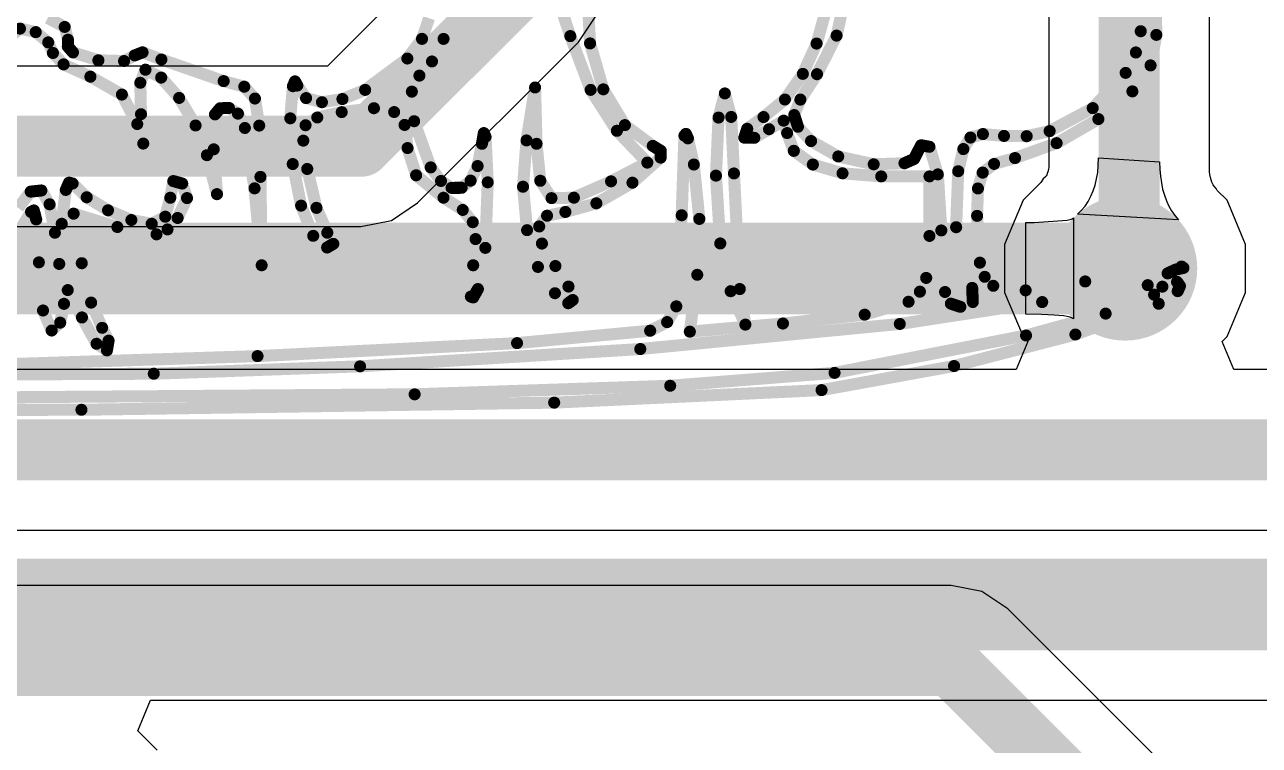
# Model space of a CAD drawing. Header units: inches. Extents: x 1.37 to 4.6, y 1.74 to 5.29.
# Drawn here: x 3.5377 to 3.7397, y 2.6522 to 2.7701 of the extents above; entities that cross this region are included whole.
import ezdxf

# ---------------------------------------------------------------- set-up
doc = ezdxf.new("R2010")
doc.units = ezdxf.units.IN
doc.header["$MEASUREMENT"] = 0
for name, color, linetype in [('BottomLayer', 5, 'Continuous'), ('BottomOverlay', 54, 'Continuous'), ('TopLayer', 1, 'Continuous'), ('ViaHoleLayer', 16, 'Continuous')]:
    doc.layers.add(name, color=color, linetype=linetype)

msp = doc.modelspace()

# ---------------------------------------------------------------- hatches: boundary and pattern name
at = {"layer": 'BottomLayer'}
h = msp.add_hatch(color=5, dxfattribs=at)
edge = h.paths.add_edge_path()
edge.add_arc((3.71772, 2.73023), 0.01181, 0, 360)
at = {"layer": 'TopLayer'}
h = msp.add_hatch(color=1, dxfattribs=at)
edge = h.paths.add_edge_path()
edge.add_arc((3.71772, 2.73023), 0.01181, 0, 360)
at = {"layer": 'ViaHoleLayer'}
h = msp.add_hatch(color=16, dxfattribs=at)
edge = h.paths.add_edge_path()
edge.add_arc((3.71772, 2.73023), 0.00591, 0, 360)

# ---------------------------------------------------------------- linework, layer by layer
at = {"layer": 'BottomLayer'}
for p, q in [((3.70907, 2.73835), (3.70928, 2.7385)), ((3.70928, 2.7385), (3.70928, 2.72196)), ((3.7015, 2.73773), (3.70285, 2.73774)), ((3.7015, 2.72273), (3.7015, 2.73773)), ((3.70285, 2.73774), (3.70826, 2.73811)), ((3.70826, 2.73811), (3.70873, 2.73822)), ((3.70873, 2.73822), (3.70907, 2.73835)), ((3.70406, 2.7227), (3.7015, 2.72273)), ((3.70612, 2.72261), (3.70406, 2.7227)), ((3.70768, 2.72246), (3.70612, 2.72261)), ((3.70826, 2.72236), (3.70768, 2.72246)), ((3.70873, 2.72224), (3.70826, 2.72236)), ((3.70907, 2.72211), (3.70873, 2.72224)), ((3.70928, 2.72196), (3.70907, 2.72211)), ((3.55623, 2.65456), (3.5583, 2.65956)), ((3.5583, 2.65956), (3.85055, 2.65956)), ((3.5594, 2.65138), (3.55623, 2.65456))]:
    msp.add_line(p, q, dxfattribs=at)
at = {"layer": 'BottomLayer', "const_width": 0.015}
for points in [[(3.14772, 2.73023), (3.71772, 2.73023)], [(3.29772, 2.67523), (3.86272, 2.67523)]]:
    msp.add_lwpolyline(points, dxfattribs=at)
at = {"layer": 'BottomLayer', "const_width": 0.0075}
msp.add_lwpolyline([(3.71397, 2.73023, 1), (3.72147, 2.73023, 1)], format="xyb", close=True, dxfattribs=at)
at = {"layer": 'BottomOverlay', "const_width": 0.00197}
for points in [[(3.62437, 2.7762), (3.62698, 2.76826)], [(3.62977, 2.77541), (3.63022, 2.76706)], [(3.67054, 2.76834), (3.67197, 2.77477)], [(3.72015, 2.77484), (3.72028, 2.76906)], [(3.72273, 2.7739), (3.72284, 2.76846)], [(3.66727, 2.76704), (3.66871, 2.77218)], [(3.54151, 2.77123), (3.54428, 2.76976)], [(3.54428, 2.76976), (3.54481, 2.76767)], [(3.60273, 2.76781), (3.60388, 2.7712)], [(3.60625, 2.7678), (3.60888, 2.77142)], [(3.53515, 2.76805), (3.53697, 2.76949)], [(3.53697, 2.76949), (3.53954, 2.76891)], [(3.53954, 2.76891), (3.54159, 2.76723)], [(3.60033, 2.76459), (3.60273, 2.76781)], [(3.60436, 2.76411), (3.60625, 2.7678)], [(3.62698, 2.76826), (3.63031, 2.75946)], [(3.66733, 2.76203), (3.67054, 2.76834)], [(3.71949, 2.76558), (3.72028, 2.76906)], [(3.7219, 2.76346), (3.72284, 2.76846)], [(3.54159, 2.76723), (3.54235, 2.7655)], [(3.5448, 2.76655), (3.54481, 2.76767)], [(3.5448, 2.76655), (3.54564, 2.76559)], [(3.63022, 2.76706), (3.63238, 2.75955)], [(3.66502, 2.76208), (3.66727, 2.76704)], [(3.54235, 2.7655), (3.5441, 2.76363)], [(3.54564, 2.76559), (3.5498, 2.7643)], [(3.5498, 2.7643), (3.55399, 2.76418)], [(3.55399, 2.76418), (3.55573, 2.7651)], [(3.55573, 2.7651), (3.55702, 2.7656)], [(3.55702, 2.7656), (3.5601, 2.76443)], [(3.5601, 2.76443), (3.57028, 2.76089)], [(3.59343, 2.75946), (3.60033, 2.76459)], [(3.60231, 2.76179), (3.60436, 2.76411)], [(3.71782, 2.76224), (3.71949, 2.76558)], [(3.5441, 2.76363), (3.54849, 2.76162)], [(3.54849, 2.76162), (3.55364, 2.75869)], [(3.55665, 2.76062), (3.55749, 2.76276)], [(3.55749, 2.76276), (3.56006, 2.76147)], [(3.60107, 2.75917), (3.60231, 2.76179)], [(3.66209, 2.75788), (3.66502, 2.76208)], [(3.66462, 2.75787), (3.66733, 2.76203)], [(3.71243, 2.75647), (3.71782, 2.76224)], [(3.71892, 2.75921), (3.7219, 2.76346)], [(3.55665, 2.76062), (3.55676, 2.75548)], [(3.56006, 2.76147), (3.563, 2.75814)], [(3.57028, 2.76089), (3.57365, 2.75998)], [(3.57365, 2.75998), (3.5754, 2.75804)], [(3.58118, 2.7548), (3.58161, 2.76006)], [(3.58161, 2.76006), (3.58195, 2.76085)], [(3.58195, 2.76085), (3.58233, 2.76017)], [(3.58233, 2.76017), (3.58377, 2.75811)], [(3.61982, 2.75118), (3.62122, 2.75985)], [(3.62122, 2.75985), (3.62146, 2.75063)], [(3.55364, 2.75869), (3.55615, 2.75386)], [(3.563, 2.75814), (3.56569, 2.75363)], [(3.5754, 2.75804), (3.5761, 2.75361)], [(3.58377, 2.75811), (3.58636, 2.75744)], [(3.58636, 2.75744), (3.58971, 2.75796)], [(3.58971, 2.75796), (3.59343, 2.75946)], [(3.60107, 2.75917), (3.60144, 2.75433)], [(3.63031, 2.75946), (3.6346, 2.75276)], [(3.63238, 2.75955), (3.63591, 2.75369)], [(3.65123, 2.75493), (3.65226, 2.75888)], [(3.65226, 2.75888), (3.6533, 2.75503)], [(3.65858, 2.75501), (3.66209, 2.75788)], [(3.66361, 2.75534), (3.66462, 2.75787)], [(3.71336, 2.75468), (3.71892, 2.75921)], [(3.56887, 2.75545), (3.56971, 2.75645)], [(3.56971, 2.75645), (3.57115, 2.7565)], [(3.57115, 2.7565), (3.57262, 2.75557)], [(3.57262, 2.75557), (3.57375, 2.75322)], [(3.5856, 2.75494), (3.58959, 2.75582)], [(3.58959, 2.75582), (3.59487, 2.75646)], [(3.59487, 2.75646), (3.59817, 2.75583)], [(3.59817, 2.75583), (3.59987, 2.75372)], [(3.70538, 2.75271), (3.71243, 2.75647)], [(3.55615, 2.75386), (3.55713, 2.75067)], [(3.55676, 2.75548), (3.55713, 2.75067)], [(3.56569, 2.75363), (3.56754, 2.74877)], [(3.56866, 2.74973), (3.56887, 2.75545)], [(3.5761, 2.75361), (3.5763, 2.74522)], [(3.58118, 2.7548), (3.58159, 2.74732)], [(3.58331, 2.75115), (3.58368, 2.75367)], [(3.58368, 2.75367), (3.5856, 2.75494)], [(3.59987, 2.75372), (3.60036, 2.74994)], [(3.60144, 2.75433), (3.60415, 2.74677)], [(3.63591, 2.75369), (3.64048, 2.75029)], [(3.65081, 2.74542), (3.65123, 2.75493)], [(3.6533, 2.75503), (3.65375, 2.74578)], [(3.65592, 2.75309), (3.65858, 2.75501)], [(3.65949, 2.75302), (3.66188, 2.75442)], [(3.66188, 2.75442), (3.66245, 2.75239)], [(3.66361, 2.75534), (3.66422, 2.75342)], [(3.70653, 2.75074), (3.71336, 2.75468)], [(3.57375, 2.75322), (3.57533, 2.74334)], [(3.61253, 2.75063), (3.61284, 2.75239)], [(3.61284, 2.75239), (3.61312, 2.75178)], [(3.61312, 2.75178), (3.61348, 2.74433)], [(3.6346, 2.75276), (3.63959, 2.74756)], [(3.6452, 2.73894), (3.64565, 2.75197)], [(3.64565, 2.75197), (3.64589, 2.75226)], [(3.64589, 2.75226), (3.64622, 2.75153)], [(3.64622, 2.75153), (3.64719, 2.74724)], [(3.65544, 2.75165), (3.65592, 2.75309)], [(3.65544, 2.75165), (3.65708, 2.75161)], [(3.65708, 2.75161), (3.65949, 2.75302)], [(3.66245, 2.75239), (3.66354, 2.74948)], [(3.66422, 2.75342), (3.66636, 2.75108)], [(3.69127, 2.74977), (3.69243, 2.75166)], [(3.69243, 2.75166), (3.69446, 2.75223)], [(3.69446, 2.75223), (3.69792, 2.75192)], [(3.69792, 2.75192), (3.70163, 2.75188)], [(3.70163, 2.75188), (3.70538, 2.75271)], [(3.56866, 2.74973), (3.56919, 2.74239)], [(3.58331, 2.75115), (3.58396, 2.74651)], [(3.60036, 2.74994), (3.60177, 2.74548)], [(3.61182, 2.74699), (3.61253, 2.75063)], [(3.61925, 2.74361), (3.61982, 2.75118)], [(3.62146, 2.75063), (3.62207, 2.74458)], [(3.64048, 2.75029), (3.64178, 2.74948)], [(3.66636, 2.75108), (3.67081, 2.74856)], [(3.68379, 2.74929), (3.68436, 2.75039)], [(3.68436, 2.75039), (3.68573, 2.75015)], [(3.68573, 2.75015), (3.6871, 2.74563)], [(3.69043, 2.74615), (3.69127, 2.74977)], [(3.69972, 2.7483), (3.70653, 2.75074)], [(3.56754, 2.74877), (3.56919, 2.74239)], [(3.63365, 2.74449), (3.63959, 2.74756)], [(3.63715, 2.74427), (3.64176, 2.74837)], [(3.64176, 2.74837), (3.64178, 2.74948)], [(3.66354, 2.74948), (3.66665, 2.74724)], [(3.67081, 2.74856), (3.67661, 2.74728)], [(3.68164, 2.74745), (3.68321, 2.74815)], [(3.68321, 2.74815), (3.68379, 2.74929)], [(3.6963, 2.74734), (3.69972, 2.7483)], [(3.58159, 2.74732), (3.58295, 2.74051)], [(3.58396, 2.74651), (3.58546, 2.74015)], [(3.60177, 2.74548), (3.60624, 2.74181)], [(3.60415, 2.74677), (3.60583, 2.74455)], [(3.61067, 2.7446), (3.61182, 2.74699)], [(3.64719, 2.74724), (3.64809, 2.73834)], [(3.65375, 2.74578), (3.6547, 2.72686)], [(3.66665, 2.74724), (3.67151, 2.7458)], [(3.67151, 2.7458), (3.67784, 2.7453)], [(3.67661, 2.74728), (3.68164, 2.74745)], [(3.6871, 2.74563), (3.68767, 2.73645)], [(3.69009, 2.73698), (3.69043, 2.74615)], [(3.69366, 2.74332), (3.69444, 2.74592)], [(3.69444, 2.74592), (3.6963, 2.74734)], [(3.54446, 2.74308), (3.54499, 2.74427)], [(3.54499, 2.74427), (3.54558, 2.74413)], [(3.54558, 2.74413), (3.54789, 2.74188)], [(3.56155, 2.7418), (3.56204, 2.74453)], [(3.56204, 2.74453), (3.5635, 2.74413)], [(3.5635, 2.74413), (3.56429, 2.74175)], [(3.5763, 2.74522), (3.5765, 2.73075)], [(3.60583, 2.74455), (3.60756, 2.74342)], [(3.60921, 2.74343), (3.61067, 2.7446)], [(3.61308, 2.7336), (3.61348, 2.74433)], [(3.61925, 2.74361), (3.61991, 2.7365)], [(3.62207, 2.74458), (3.62391, 2.74174)], [(3.62757, 2.74181), (3.63365, 2.74449)], [(3.63125, 2.74089), (3.63715, 2.74427)], [(3.65081, 2.74542), (3.65151, 2.73432)], [(3.67784, 2.7453), (3.68573, 2.7453)], [(3.68573, 2.73555), (3.68573, 2.7453)], [(3.53667, 2.74015), (3.53873, 2.74281)], [(3.53873, 2.74281), (3.54047, 2.74299)], [(3.54047, 2.74299), (3.54181, 2.74073)], [(3.54379, 2.73754), (3.54446, 2.74308)], [(3.54789, 2.74188), (3.55137, 2.73975)], [(3.56072, 2.7387), (3.56155, 2.7418)], [(3.56275, 2.73849), (3.56429, 2.74175)], [(3.57533, 2.74334), (3.5765, 2.73075)], [(3.60624, 2.74181), (3.60939, 2.73981)], [(3.60756, 2.74342), (3.60921, 2.74343)], [(3.62391, 2.74174), (3.62757, 2.74181)], [(3.69352, 2.73884), (3.69366, 2.74332)], [(3.53675, 2.7362), (3.53878, 2.73948)], [(3.53878, 2.73948), (3.53923, 2.73973)], [(3.53923, 2.73973), (3.53962, 2.73825)], [(3.54181, 2.74073), (3.54268, 2.73608)], [(3.55137, 2.73975), (3.55519, 2.73816)], [(3.58295, 2.74051), (3.58493, 2.73557)], [(3.58546, 2.74015), (3.58724, 2.73608)], [(3.60939, 2.73981), (3.61103, 2.7378)], [(3.62318, 2.73886), (3.62618, 2.73948)], [(3.62618, 2.73948), (3.63125, 2.74089)], [(3.53962, 2.73825), (3.54006, 2.73123)], [(3.54338, 2.73097), (3.54379, 2.73754)], [(3.54574, 2.7392), (3.54707, 2.73109)], [(3.54574, 2.7392), (3.5529, 2.73701)], [(3.55519, 2.73816), (3.55852, 2.73754)], [(3.55852, 2.73754), (3.56072, 2.7387)], [(3.5611, 2.73662), (3.56275, 2.73849)], [(3.61103, 2.7378), (3.61148, 2.73504)], [(3.62189, 2.7371), (3.62318, 2.73886)], [(3.64433, 2.72403), (3.6452, 2.73894)], [(3.64775, 2.72919), (3.64809, 2.73834)], [(3.69352, 2.73884), (3.69398, 2.73118)], [(3.54268, 2.73608), (3.54338, 2.73097)], [(3.5529, 2.73701), (3.5593, 2.73581)], [(3.5593, 2.73581), (3.5611, 2.73662)], [(3.58493, 2.73557), (3.5872, 2.73366)], [(3.58724, 2.73608), (3.58822, 2.73426)], [(3.61991, 2.7365), (3.62169, 2.73048)], [(3.62189, 2.7371), (3.62234, 2.73431)], [(3.6852, 2.72868), (3.68573, 2.73555)], [(3.68767, 2.73645), (3.68828, 2.72638)], [(3.69009, 2.73698), (3.69272, 2.72705)], [(3.5872, 2.73366), (3.58822, 2.73426)], [(3.61109, 2.73075), (3.61148, 2.73504)], [(3.61187, 2.72686), (3.61308, 2.7336)], [(3.62234, 2.73431), (3.62455, 2.73063)], [(3.65151, 2.73432), (3.65321, 2.72651)], [(3.54006, 2.73123), (3.54074, 2.72335)], [(3.54707, 2.73109), (3.5486, 2.72464)], [(3.61071, 2.72562), (3.61109, 2.73075)], [(3.62169, 2.73048), (3.62447, 2.72618)], [(3.62455, 2.73063), (3.62669, 2.72727)], [(3.69398, 2.73118), (3.69477, 2.72886)], [(3.71121, 2.7281), (3.72696, 2.73055)], [(3.72468, 2.72942), (3.72599, 2.73004)], [(3.72468, 2.72942), (3.72623, 2.72803)], [(3.72599, 2.73004), (3.72728, 2.73032)], [(3.72696, 2.73055), (3.72728, 2.73032)], [(3.64653, 2.71988), (3.64775, 2.72919)], [(3.68417, 2.72643), (3.6852, 2.72868)], [(3.69477, 2.72886), (3.69617, 2.72739)], [(3.69617, 2.72739), (3.70146, 2.72664)], [(3.70146, 2.72664), (3.71121, 2.7281)], [(3.70416, 2.72473), (3.72143, 2.7275)], [(3.72143, 2.7275), (3.72383, 2.72725)], [(3.72623, 2.72803), (3.72671, 2.72735)], [(3.72633, 2.72651), (3.72671, 2.72735)], [(3.54417, 2.72444), (3.54478, 2.72669)], [(3.54478, 2.72669), (3.54711, 2.72221)], [(3.61071, 2.72562), (3.61109, 2.72548)], [(3.61109, 2.72548), (3.61187, 2.72686)], [(3.62447, 2.72618), (3.62664, 2.72454)], [(3.62669, 2.72727), (3.62738, 2.72507)], [(3.65321, 2.72651), (3.65562, 2.72104)], [(3.6547, 2.72686), (3.65562, 2.72104)], [(3.68231, 2.72478), (3.68417, 2.72643)], [(3.68828, 2.72638), (3.68923, 2.72447)], [(3.69272, 2.72705), (3.69282, 2.72474)], [(3.71455, 2.72284), (3.72248, 2.72594)], [(3.72248, 2.72594), (3.72383, 2.72725)], [(3.72323, 2.72446), (3.72633, 2.72651)], [(3.54074, 2.72335), (3.54215, 2.72007)], [(3.54354, 2.72136), (3.54417, 2.72444)], [(3.5486, 2.72464), (3.55041, 2.72051)], [(3.62664, 2.72454), (3.62738, 2.72507)], [(3.64283, 2.72145), (3.64433, 2.72403)], [(3.67514, 2.72267), (3.68231, 2.72478)], [(3.68088, 2.72115), (3.70416, 2.72473)], [(3.68923, 2.72447), (3.69079, 2.72395)], [(3.69079, 2.72395), (3.69282, 2.72474)], [(3.7096, 2.71942), (3.72323, 2.72446)], [(3.54215, 2.72007), (3.54354, 2.72136)], [(3.54711, 2.72221), (3.54949, 2.7179)], [(3.64004, 2.72004), (3.64283, 2.72145)], [(3.66177, 2.72122), (3.67514, 2.72267)], [(3.70153, 2.71926), (3.71455, 2.72284)], [(3.55041, 2.72051), (3.55146, 2.71841)], [(3.61827, 2.71801), (3.64004, 2.72004)], [(3.63843, 2.71704), (3.68088, 2.72115)], [(3.64653, 2.71988), (3.66177, 2.72122)], [(3.67021, 2.71314), (3.70153, 2.71926)], [(3.68975, 2.71426), (3.7096, 2.71942)], [(3.54949, 2.7179), (3.55119, 2.71682)], [(3.55119, 2.71682), (3.55146, 2.71841)], [(3.57582, 2.71588), (3.61827, 2.71801)], [(3.5336, 2.71452), (3.57582, 2.71588)], [(3.5926, 2.71421), (3.63843, 2.71704)], [(3.55885, 2.713), (3.5926, 2.71421)], [(3.66808, 2.71032), (3.68975, 2.71426)], [(3.5156, 2.7128), (3.55885, 2.713)], [(3.64332, 2.71103), (3.67021, 2.71314)], [(3.49559, 2.70886), (3.60152, 2.70963)], [(3.60152, 2.70963), (3.64332, 2.71103)], [(3.62435, 2.70827), (3.66808, 2.71032)], [(3.46431, 2.707), (3.54702, 2.7071)], [(3.54702, 2.7071), (3.62435, 2.70827)]]:
    msp.add_lwpolyline(points, dxfattribs=at)
at = {"layer": 'BottomOverlay', "const_width": 0.000984}
for points in [[(3.54379, 2.76976, 1), (3.54477, 2.76976, 1)], [(3.54379, 2.76976, 1), (3.54477, 2.76976, 1)], [(3.53648, 2.76949, 1), (3.53746, 2.76949, 1)], [(3.53648, 2.76949, 1), (3.53746, 2.76949, 1)], [(3.53905, 2.76891, 1), (3.54004, 2.76891, 1)], [(3.53905, 2.76891, 1), (3.54004, 2.76891, 1)], [(3.60223, 2.76781, 1), (3.60322, 2.76781, 1)], [(3.60223, 2.76781, 1), (3.60322, 2.76781, 1)], [(3.60576, 2.7678, 1), (3.60674, 2.7678, 1)], [(3.60576, 2.7678, 1), (3.60674, 2.7678, 1)], [(3.62649, 2.76826, 1), (3.62748, 2.76826, 1)], [(3.62649, 2.76826, 1), (3.62748, 2.76826, 1)], [(3.67005, 2.76834, 1), (3.67103, 2.76834, 1)], [(3.67005, 2.76834, 1), (3.67103, 2.76834, 1)], [(3.71979, 2.76906, 1), (3.72078, 2.76906, 1)], [(3.71979, 2.76906, 1), (3.72078, 2.76906, 1)], [(3.72235, 2.76846, 1), (3.72333, 2.76846, 1)], [(3.72235, 2.76846, 1), (3.72333, 2.76846, 1)], [(3.5411, 2.76723, 1), (3.54208, 2.76723, 1)], [(3.5411, 2.76723, 1), (3.54208, 2.76723, 1)], [(3.5443, 2.76655, 1), (3.54529, 2.76655, 1)], [(3.5443, 2.76655, 1), (3.54529, 2.76655, 1)], [(3.54432, 2.76767, 1), (3.54531, 2.76767, 1)], [(3.54432, 2.76767, 1), (3.54531, 2.76767, 1)], [(3.62972, 2.76706, 1), (3.63071, 2.76706, 1)], [(3.62972, 2.76706, 1), (3.63071, 2.76706, 1)], [(3.66677, 2.76704, 1), (3.66776, 2.76704, 1)], [(3.66677, 2.76704, 1), (3.66776, 2.76704, 1)], [(3.54186, 2.7655, 1), (3.54285, 2.7655, 1)], [(3.54186, 2.7655, 1), (3.54285, 2.7655, 1)], [(3.54515, 2.76559, 1), (3.54613, 2.76559, 1)], [(3.54515, 2.76559, 1), (3.54613, 2.76559, 1)], [(3.5493, 2.7643, 1), (3.55029, 2.7643, 1)], [(3.5493, 2.7643, 1), (3.55029, 2.7643, 1)], [(3.5535, 2.76418, 1), (3.55448, 2.76418, 1)], [(3.5535, 2.76418, 1), (3.55448, 2.76418, 1)], [(3.55524, 2.7651, 1), (3.55622, 2.7651, 1)], [(3.55524, 2.7651, 1), (3.55622, 2.7651, 1)], [(3.55652, 2.7656, 1), (3.55751, 2.7656, 1)], [(3.55652, 2.7656, 1), (3.55751, 2.7656, 1)], [(3.55961, 2.76443, 1), (3.56059, 2.76443, 1)], [(3.55961, 2.76443, 1), (3.56059, 2.76443, 1)], [(3.59984, 2.76459, 1), (3.60082, 2.76459, 1)], [(3.59984, 2.76459, 1), (3.60082, 2.76459, 1)], [(3.60387, 2.76411, 1), (3.60485, 2.76411, 1)], [(3.60387, 2.76411, 1), (3.60485, 2.76411, 1)], [(3.719, 2.76558, 1), (3.71999, 2.76558, 1)], [(3.719, 2.76558, 1), (3.71999, 2.76558, 1)], [(3.5436, 2.76363, 1), (3.54459, 2.76363, 1)], [(3.5436, 2.76363, 1), (3.54459, 2.76363, 1)], [(3.54799, 2.76162, 1), (3.54898, 2.76162, 1)], [(3.54799, 2.76162, 1), (3.54898, 2.76162, 1)], [(3.557, 2.76276, 1), (3.55799, 2.76276, 1)], [(3.557, 2.76276, 1), (3.55799, 2.76276, 1)], [(3.60181, 2.76179, 1), (3.6028, 2.76179, 1)], [(3.60181, 2.76179, 1), (3.6028, 2.76179, 1)], [(3.66453, 2.76208, 1), (3.66551, 2.76208, 1)], [(3.66453, 2.76208, 1), (3.66551, 2.76208, 1)], [(3.66684, 2.76203, 1), (3.66783, 2.76203, 1)], [(3.66684, 2.76203, 1), (3.66783, 2.76203, 1)], [(3.71733, 2.76224, 1), (3.71831, 2.76224, 1)], [(3.71733, 2.76224, 1), (3.71831, 2.76224, 1)], [(3.7214, 2.76346, 1), (3.72239, 2.76346, 1)], [(3.7214, 2.76346, 1), (3.72239, 2.76346, 1)], [(3.55616, 2.76062, 1), (3.55714, 2.76062, 1)], [(3.55616, 2.76062, 1), (3.55714, 2.76062, 1)], [(3.55957, 2.76147, 1), (3.56056, 2.76147, 1)], [(3.55957, 2.76147, 1), (3.56056, 2.76147, 1)], [(3.56979, 2.76089, 1), (3.57078, 2.76089, 1)], [(3.56979, 2.76089, 1), (3.57078, 2.76089, 1)], [(3.57316, 2.75998, 1), (3.57414, 2.75998, 1)], [(3.57316, 2.75998, 1), (3.57414, 2.75998, 1)], [(3.58112, 2.76006, 1), (3.5821, 2.76006, 1)], [(3.58112, 2.76006, 1), (3.5821, 2.76006, 1)], [(3.58146, 2.76085, 1), (3.58244, 2.76085, 1)], [(3.58146, 2.76085, 1), (3.58244, 2.76085, 1)], [(3.58183, 2.76017, 1), (3.58282, 2.76017, 1)], [(3.58183, 2.76017, 1), (3.58282, 2.76017, 1)], [(3.62073, 2.75985, 1), (3.62171, 2.75985, 1)], [(3.62073, 2.75985, 1), (3.62171, 2.75985, 1)], [(3.55315, 2.75869, 1), (3.55413, 2.75869, 1)], [(3.55315, 2.75869, 1), (3.55413, 2.75869, 1)], [(3.56251, 2.75814, 1), (3.56349, 2.75814, 1)], [(3.56251, 2.75814, 1), (3.56349, 2.75814, 1)], [(3.57491, 2.75804, 1), (3.57589, 2.75804, 1)], [(3.57491, 2.75804, 1), (3.57589, 2.75804, 1)], [(3.58327, 2.75811, 1), (3.58426, 2.75811, 1)], [(3.58327, 2.75811, 1), (3.58426, 2.75811, 1)], [(3.58922, 2.75796, 1), (3.59021, 2.75796, 1)], [(3.58922, 2.75796, 1), (3.59021, 2.75796, 1)], [(3.59293, 2.75946, 1), (3.59392, 2.75946, 1)], [(3.59293, 2.75946, 1), (3.59392, 2.75946, 1)], [(3.60057, 2.75917, 1), (3.60156, 2.75917, 1)], [(3.60057, 2.75917, 1), (3.60156, 2.75917, 1)], [(3.62982, 2.75946, 1), (3.6308, 2.75946, 1)], [(3.62982, 2.75946, 1), (3.6308, 2.75946, 1)], [(3.63189, 2.75955, 1), (3.63287, 2.75955, 1)], [(3.63189, 2.75955, 1), (3.63287, 2.75955, 1)], [(3.65177, 2.75888, 1), (3.65275, 2.75888, 1)], [(3.65177, 2.75888, 1), (3.65275, 2.75888, 1)], [(3.6616, 2.75788, 1), (3.66258, 2.75788, 1)], [(3.6616, 2.75788, 1), (3.66258, 2.75788, 1)], [(3.66412, 2.75787, 1), (3.66511, 2.75787, 1)], [(3.66412, 2.75787, 1), (3.66511, 2.75787, 1)], [(3.71843, 2.75921, 1), (3.71941, 2.75921, 1)], [(3.71843, 2.75921, 1), (3.71941, 2.75921, 1)], [(3.56922, 2.75645, 1), (3.5702, 2.75645, 1)], [(3.56922, 2.75645, 1), (3.5702, 2.75645, 1)], [(3.57066, 2.7565, 1), (3.57164, 2.7565, 1)], [(3.57066, 2.7565, 1), (3.57164, 2.7565, 1)], [(3.57212, 2.75557, 1), (3.57311, 2.75557, 1)], [(3.57212, 2.75557, 1), (3.57311, 2.75557, 1)], [(3.58587, 2.75744, 1), (3.58685, 2.75744, 1)], [(3.58587, 2.75744, 1), (3.58685, 2.75744, 1)], [(3.5891, 2.75582, 1), (3.59008, 2.75582, 1)], [(3.5891, 2.75582, 1), (3.59008, 2.75582, 1)], [(3.59437, 2.75646, 1), (3.59536, 2.75646, 1)], [(3.59437, 2.75646, 1), (3.59536, 2.75646, 1)], [(3.59768, 2.75583, 1), (3.59866, 2.75583, 1)], [(3.59768, 2.75583, 1), (3.59866, 2.75583, 1)], [(3.71194, 2.75647, 1), (3.71293, 2.75647, 1)], [(3.71194, 2.75647, 1), (3.71293, 2.75647, 1)], [(3.55566, 2.75386, 1), (3.55664, 2.75386, 1)], [(3.55566, 2.75386, 1), (3.55664, 2.75386, 1)], [(3.55627, 2.75548, 1), (3.55725, 2.75548, 1)], [(3.55627, 2.75548, 1), (3.55725, 2.75548, 1)], [(3.5652, 2.75363, 1), (3.56618, 2.75363, 1)], [(3.5652, 2.75363, 1), (3.56618, 2.75363, 1)], [(3.56837, 2.75545, 1), (3.56936, 2.75545, 1)], [(3.56837, 2.75545, 1), (3.56936, 2.75545, 1)], [(3.57561, 2.75361, 1), (3.57659, 2.75361, 1)], [(3.57561, 2.75361, 1), (3.57659, 2.75361, 1)], [(3.58069, 2.7548, 1), (3.58167, 2.7548, 1)], [(3.58069, 2.7548, 1), (3.58167, 2.7548, 1)], [(3.58319, 2.75367, 1), (3.58417, 2.75367, 1)], [(3.58319, 2.75367, 1), (3.58417, 2.75367, 1)], [(3.58511, 2.75494, 1), (3.58609, 2.75494, 1)], [(3.58511, 2.75494, 1), (3.58609, 2.75494, 1)], [(3.59938, 2.75372, 1), (3.60037, 2.75372, 1)], [(3.59938, 2.75372, 1), (3.60037, 2.75372, 1)], [(3.60095, 2.75433, 1), (3.60193, 2.75433, 1)], [(3.60095, 2.75433, 1), (3.60193, 2.75433, 1)], [(3.63542, 2.75369, 1), (3.63641, 2.75369, 1)], [(3.63542, 2.75369, 1), (3.63641, 2.75369, 1)], [(3.65074, 2.75493, 1), (3.65173, 2.75493, 1)], [(3.65074, 2.75493, 1), (3.65173, 2.75493, 1)], [(3.65281, 2.75503, 1), (3.65379, 2.75503, 1)], [(3.65281, 2.75503, 1), (3.65379, 2.75503, 1)], [(3.65809, 2.75501, 1), (3.65908, 2.75501, 1)], [(3.65809, 2.75501, 1), (3.65908, 2.75501, 1)], [(3.66139, 2.75442, 1), (3.66238, 2.75442, 1)], [(3.66139, 2.75442, 1), (3.66238, 2.75442, 1)], [(3.66312, 2.75534, 1), (3.6641, 2.75534, 1)], [(3.66312, 2.75534, 1), (3.6641, 2.75534, 1)], [(3.71287, 2.75468, 1), (3.71385, 2.75468, 1)], [(3.71287, 2.75468, 1), (3.71385, 2.75468, 1)], [(3.57326, 2.75322, 1), (3.57424, 2.75322, 1)], [(3.57326, 2.75322, 1), (3.57424, 2.75322, 1)], [(3.61235, 2.75239, 1), (3.61333, 2.75239, 1)], [(3.61235, 2.75239, 1), (3.61333, 2.75239, 1)], [(3.61263, 2.75178, 1), (3.61361, 2.75178, 1)], [(3.61263, 2.75178, 1), (3.61361, 2.75178, 1)], [(3.63411, 2.75276, 1), (3.6351, 2.75276, 1)], [(3.63411, 2.75276, 1), (3.6351, 2.75276, 1)], [(3.64516, 2.75197, 1), (3.64615, 2.75197, 1)], [(3.64516, 2.75197, 1), (3.64615, 2.75197, 1)], [(3.6454, 2.75226, 1), (3.64638, 2.75226, 1)], [(3.6454, 2.75226, 1), (3.64638, 2.75226, 1)], [(3.64572, 2.75153, 1), (3.64671, 2.75153, 1)], [(3.64572, 2.75153, 1), (3.64671, 2.75153, 1)], [(3.65495, 2.75165, 1), (3.65594, 2.75165, 1)], [(3.65495, 2.75165, 1), (3.65594, 2.75165, 1)], [(3.65542, 2.75309, 1), (3.65641, 2.75309, 1)], [(3.65542, 2.75309, 1), (3.65641, 2.75309, 1)], [(3.65659, 2.75161, 1), (3.65757, 2.75161, 1)], [(3.65659, 2.75161, 1), (3.65757, 2.75161, 1)], [(3.659, 2.75302, 1), (3.65998, 2.75302, 1)], [(3.659, 2.75302, 1), (3.65998, 2.75302, 1)], [(3.66196, 2.75239, 1), (3.66294, 2.75239, 1)], [(3.66196, 2.75239, 1), (3.66294, 2.75239, 1)], [(3.66373, 2.75342, 1), (3.66471, 2.75342, 1)], [(3.66373, 2.75342, 1), (3.66471, 2.75342, 1)], [(3.69194, 2.75166, 1), (3.69293, 2.75166, 1)], [(3.69194, 2.75166, 1), (3.69293, 2.75166, 1)], [(3.69397, 2.75223, 1), (3.69496, 2.75223, 1)], [(3.69397, 2.75223, 1), (3.69496, 2.75223, 1)], [(3.69743, 2.75192, 1), (3.69841, 2.75192, 1)], [(3.69743, 2.75192, 1), (3.69841, 2.75192, 1)], [(3.70113, 2.75188, 1), (3.70212, 2.75188, 1)], [(3.70113, 2.75188, 1), (3.70212, 2.75188, 1)], [(3.70489, 2.75271, 1), (3.70588, 2.75271, 1)], [(3.70489, 2.75271, 1), (3.70588, 2.75271, 1)], [(3.55664, 2.75067, 1), (3.55762, 2.75067, 1)], [(3.55664, 2.75067, 1), (3.55762, 2.75067, 1)], [(3.56817, 2.74973, 1), (3.56915, 2.74973, 1)], [(3.56817, 2.74973, 1), (3.56915, 2.74973, 1)], [(3.58282, 2.75115, 1), (3.5838, 2.75115, 1)], [(3.58282, 2.75115, 1), (3.5838, 2.75115, 1)], [(3.59987, 2.74994, 1), (3.60085, 2.74994, 1)], [(3.59987, 2.74994, 1), (3.60085, 2.74994, 1)], [(3.61204, 2.75063, 1), (3.61302, 2.75063, 1)], [(3.61204, 2.75063, 1), (3.61302, 2.75063, 1)], [(3.61933, 2.75118, 1), (3.62031, 2.75118, 1)], [(3.61933, 2.75118, 1), (3.62031, 2.75118, 1)], [(3.62097, 2.75063, 1), (3.62195, 2.75063, 1)], [(3.62097, 2.75063, 1), (3.62195, 2.75063, 1)], [(3.63998, 2.75029, 1), (3.64097, 2.75029, 1)], [(3.63998, 2.75029, 1), (3.64097, 2.75029, 1)], [(3.66587, 2.75108, 1), (3.66686, 2.75108, 1)], [(3.66587, 2.75108, 1), (3.66686, 2.75108, 1)], [(3.68387, 2.75039, 1), (3.68485, 2.75039, 1)], [(3.68387, 2.75039, 1), (3.68485, 2.75039, 1)], [(3.68524, 2.75015, 1), (3.68622, 2.75015, 1)], [(3.68524, 2.75015, 1), (3.68622, 2.75015, 1)], [(3.69078, 2.74977, 1), (3.69177, 2.74977, 1)], [(3.69078, 2.74977, 1), (3.69177, 2.74977, 1)], [(3.70603, 2.75074, 1), (3.70702, 2.75074, 1)], [(3.70603, 2.75074, 1), (3.70702, 2.75074, 1)], [(3.56705, 2.74877, 1), (3.56803, 2.74877, 1)], [(3.56705, 2.74877, 1), (3.56803, 2.74877, 1)], [(3.63909, 2.74756, 1), (3.64008, 2.74756, 1)], [(3.63909, 2.74756, 1), (3.64008, 2.74756, 1)], [(3.64126, 2.74837, 1), (3.64225, 2.74837, 1)], [(3.64126, 2.74837, 1), (3.64225, 2.74837, 1)], [(3.64129, 2.74948, 1), (3.64228, 2.74948, 1)], [(3.64129, 2.74948, 1), (3.64228, 2.74948, 1)], [(3.66305, 2.74948, 1), (3.66404, 2.74948, 1)], [(3.66305, 2.74948, 1), (3.66404, 2.74948, 1)], [(3.67032, 2.74856, 1), (3.6713, 2.74856, 1)], [(3.67032, 2.74856, 1), (3.6713, 2.74856, 1)], [(3.68272, 2.74815, 1), (3.6837, 2.74815, 1)], [(3.68272, 2.74815, 1), (3.6837, 2.74815, 1)], [(3.6833, 2.74929, 1), (3.68428, 2.74929, 1)], [(3.6833, 2.74929, 1), (3.68428, 2.74929, 1)], [(3.69923, 2.7483, 1), (3.70022, 2.7483, 1)], [(3.69923, 2.7483, 1), (3.70022, 2.7483, 1)], [(3.58109, 2.74732, 1), (3.58208, 2.74732, 1)], [(3.58109, 2.74732, 1), (3.58208, 2.74732, 1)], [(3.58346, 2.74651, 1), (3.58445, 2.74651, 1)], [(3.58346, 2.74651, 1), (3.58445, 2.74651, 1)], [(3.60127, 2.74548, 1), (3.60226, 2.74548, 1)], [(3.60127, 2.74548, 1), (3.60226, 2.74548, 1)], [(3.60366, 2.74677, 1), (3.60464, 2.74677, 1)], [(3.60366, 2.74677, 1), (3.60464, 2.74677, 1)], [(3.61133, 2.74699, 1), (3.61231, 2.74699, 1)], [(3.61133, 2.74699, 1), (3.61231, 2.74699, 1)], [(3.6467, 2.74724, 1), (3.64768, 2.74724, 1)], [(3.6467, 2.74724, 1), (3.64768, 2.74724, 1)], [(3.65326, 2.74578, 1), (3.65424, 2.74578, 1)], [(3.65326, 2.74578, 1), (3.65424, 2.74578, 1)], [(3.66616, 2.74724, 1), (3.66715, 2.74724, 1)], [(3.66616, 2.74724, 1), (3.66715, 2.74724, 1)], [(3.67102, 2.7458, 1), (3.672, 2.7458, 1)], [(3.67102, 2.7458, 1), (3.672, 2.7458, 1)], [(3.67612, 2.74728, 1), (3.6771, 2.74728, 1)], [(3.67612, 2.74728, 1), (3.6771, 2.74728, 1)], [(3.68115, 2.74745, 1), (3.68214, 2.74745, 1)], [(3.68115, 2.74745, 1), (3.68214, 2.74745, 1)], [(3.68661, 2.74563, 1), (3.68759, 2.74563, 1)], [(3.68661, 2.74563, 1), (3.68759, 2.74563, 1)], [(3.68994, 2.74615, 1), (3.69092, 2.74615, 1)], [(3.68994, 2.74615, 1), (3.69092, 2.74615, 1)], [(3.69394, 2.74592, 1), (3.69493, 2.74592, 1)], [(3.69394, 2.74592, 1), (3.69493, 2.74592, 1)], [(3.69581, 2.74734, 1), (3.69679, 2.74734, 1)], [(3.69581, 2.74734, 1), (3.69679, 2.74734, 1)], [(3.5445, 2.74427, 1), (3.54549, 2.74427, 1)], [(3.5445, 2.74427, 1), (3.54549, 2.74427, 1)], [(3.54508, 2.74413, 1), (3.54607, 2.74413, 1)], [(3.54508, 2.74413, 1), (3.54607, 2.74413, 1)], [(3.56155, 2.74453, 1), (3.56253, 2.74453, 1)], [(3.56155, 2.74453, 1), (3.56253, 2.74453, 1)], [(3.56301, 2.74413, 1), (3.56399, 2.74413, 1)], [(3.56301, 2.74413, 1), (3.56399, 2.74413, 1)], [(3.57581, 2.74522, 1), (3.5768, 2.74522, 1)], [(3.57581, 2.74522, 1), (3.5768, 2.74522, 1)], [(3.60534, 2.74455, 1), (3.60632, 2.74455, 1)], [(3.60534, 2.74455, 1), (3.60632, 2.74455, 1)], [(3.61018, 2.7446, 1), (3.61117, 2.7446, 1)], [(3.61018, 2.7446, 1), (3.61117, 2.7446, 1)], [(3.61299, 2.74433, 1), (3.61397, 2.74433, 1)], [(3.61299, 2.74433, 1), (3.61397, 2.74433, 1)], [(3.61875, 2.74361, 1), (3.61974, 2.74361, 1)], [(3.61875, 2.74361, 1), (3.61974, 2.74361, 1)], [(3.62158, 2.74458, 1), (3.62257, 2.74458, 1)], [(3.62158, 2.74458, 1), (3.62257, 2.74458, 1)], [(3.63316, 2.74449, 1), (3.63414, 2.74449, 1)], [(3.63316, 2.74449, 1), (3.63414, 2.74449, 1)], [(3.63666, 2.74427, 1), (3.63764, 2.74427, 1)], [(3.63666, 2.74427, 1), (3.63764, 2.74427, 1)], [(3.65031, 2.74542, 1), (3.6513, 2.74542, 1)], [(3.65031, 2.74542, 1), (3.6513, 2.74542, 1)], [(3.67735, 2.7453, 1), (3.67833, 2.7453, 1)], [(3.67735, 2.7453, 1), (3.67833, 2.7453, 1)], [(3.68524, 2.7453, 1), (3.68622, 2.7453, 1)], [(3.68524, 2.7453, 1), (3.68622, 2.7453, 1)], [(3.53823, 2.74281, 1), (3.53922, 2.74281, 1)], [(3.53823, 2.74281, 1), (3.53922, 2.74281, 1)], [(3.53997, 2.74299, 1), (3.54096, 2.74299, 1)], [(3.53997, 2.74299, 1), (3.54096, 2.74299, 1)], [(3.54397, 2.74308, 1), (3.54496, 2.74308, 1)], [(3.54397, 2.74308, 1), (3.54496, 2.74308, 1)], [(3.54739, 2.74188, 1), (3.54838, 2.74188, 1)], [(3.54739, 2.74188, 1), (3.54838, 2.74188, 1)], [(3.56106, 2.7418, 1), (3.56205, 2.7418, 1)], [(3.56106, 2.7418, 1), (3.56205, 2.7418, 1)], [(3.5638, 2.74175, 1), (3.56478, 2.74175, 1)], [(3.5638, 2.74175, 1), (3.56478, 2.74175, 1)], [(3.56869, 2.74239, 1), (3.56968, 2.74239, 1)], [(3.56869, 2.74239, 1), (3.56968, 2.74239, 1)], [(3.57484, 2.74334, 1), (3.57583, 2.74334, 1)], [(3.57484, 2.74334, 1), (3.57583, 2.74334, 1)], [(3.60575, 2.74181, 1), (3.60673, 2.74181, 1)], [(3.60575, 2.74181, 1), (3.60673, 2.74181, 1)], [(3.60706, 2.74342, 1), (3.60805, 2.74342, 1)], [(3.60706, 2.74342, 1), (3.60805, 2.74342, 1)], [(3.60872, 2.74343, 1), (3.6097, 2.74343, 1)], [(3.60872, 2.74343, 1), (3.6097, 2.74343, 1)], [(3.62342, 2.74174, 1), (3.6244, 2.74174, 1)], [(3.62342, 2.74174, 1), (3.6244, 2.74174, 1)], [(3.62707, 2.74181, 1), (3.62806, 2.74181, 1)], [(3.62707, 2.74181, 1), (3.62806, 2.74181, 1)], [(3.69317, 2.74332, 1), (3.69415, 2.74332, 1)], [(3.69317, 2.74332, 1), (3.69415, 2.74332, 1)], [(3.53829, 2.73948, 1), (3.53928, 2.73948, 1)], [(3.53829, 2.73948, 1), (3.53928, 2.73948, 1)], [(3.53874, 2.73973, 1), (3.53972, 2.73973, 1)], [(3.53874, 2.73973, 1), (3.53972, 2.73973, 1)], [(3.54132, 2.74073, 1), (3.5423, 2.74073, 1)], [(3.54132, 2.74073, 1), (3.5423, 2.74073, 1)], [(3.55088, 2.73975, 1), (3.55186, 2.73975, 1)], [(3.55088, 2.73975, 1), (3.55186, 2.73975, 1)], [(3.58246, 2.74051, 1), (3.58344, 2.74051, 1)], [(3.58246, 2.74051, 1), (3.58344, 2.74051, 1)], [(3.58497, 2.74015, 1), (3.58596, 2.74015, 1)], [(3.58497, 2.74015, 1), (3.58596, 2.74015, 1)], [(3.6089, 2.73981, 1), (3.60988, 2.73981, 1)], [(3.6089, 2.73981, 1), (3.60988, 2.73981, 1)], [(3.62568, 2.73948, 1), (3.62667, 2.73948, 1)], [(3.62568, 2.73948, 1), (3.62667, 2.73948, 1)], [(3.63075, 2.74089, 1), (3.63174, 2.74089, 1)], [(3.63075, 2.74089, 1), (3.63174, 2.74089, 1)], [(3.53913, 2.73825, 1), (3.54011, 2.73825, 1)], [(3.53913, 2.73825, 1), (3.54011, 2.73825, 1)], [(3.5433, 2.73754, 1), (3.54429, 2.73754, 1)], [(3.5433, 2.73754, 1), (3.54429, 2.73754, 1)], [(3.54524, 2.7392, 1), (3.54623, 2.7392, 1)], [(3.54524, 2.7392, 1), (3.54623, 2.7392, 1)], [(3.5547, 2.73816, 1), (3.55568, 2.73816, 1)], [(3.5547, 2.73816, 1), (3.55568, 2.73816, 1)], [(3.55802, 2.73754, 1), (3.55901, 2.73754, 1)], [(3.55802, 2.73754, 1), (3.55901, 2.73754, 1)], [(3.56023, 2.7387, 1), (3.56122, 2.7387, 1)], [(3.56023, 2.7387, 1), (3.56122, 2.7387, 1)], [(3.56226, 2.73849, 1), (3.56325, 2.73849, 1)], [(3.56226, 2.73849, 1), (3.56325, 2.73849, 1)], [(3.61054, 2.7378, 1), (3.61152, 2.7378, 1)], [(3.61054, 2.7378, 1), (3.61152, 2.7378, 1)], [(3.62269, 2.73886, 1), (3.62367, 2.73886, 1)], [(3.62269, 2.73886, 1), (3.62367, 2.73886, 1)], [(3.64471, 2.73894, 1), (3.64569, 2.73894, 1)], [(3.64471, 2.73894, 1), (3.64569, 2.73894, 1)], [(3.64759, 2.73834, 1), (3.64858, 2.73834, 1)], [(3.64759, 2.73834, 1), (3.64858, 2.73834, 1)], [(3.69303, 2.73884, 1), (3.69401, 2.73884, 1)], [(3.69303, 2.73884, 1), (3.69401, 2.73884, 1)], [(3.54219, 2.73608, 1), (3.54317, 2.73608, 1)], [(3.54219, 2.73608, 1), (3.54317, 2.73608, 1)], [(3.55241, 2.73701, 1), (3.55339, 2.73701, 1)], [(3.55241, 2.73701, 1), (3.55339, 2.73701, 1)], [(3.55881, 2.73581, 1), (3.55979, 2.73581, 1)], [(3.55881, 2.73581, 1), (3.55979, 2.73581, 1)], [(3.56061, 2.73662, 1), (3.56159, 2.73662, 1)], [(3.56061, 2.73662, 1), (3.56159, 2.73662, 1)], [(3.58444, 2.73557, 1), (3.58542, 2.73557, 1)], [(3.58444, 2.73557, 1), (3.58542, 2.73557, 1)], [(3.58674, 2.73608, 1), (3.58773, 2.73608, 1)], [(3.58674, 2.73608, 1), (3.58773, 2.73608, 1)], [(3.61942, 2.7365, 1), (3.6204, 2.7365, 1)], [(3.61942, 2.7365, 1), (3.6204, 2.7365, 1)], [(3.6214, 2.7371, 1), (3.62239, 2.7371, 1)], [(3.6214, 2.7371, 1), (3.62239, 2.7371, 1)], [(3.68524, 2.73555, 1), (3.68622, 2.73555, 1)], [(3.68524, 2.73555, 1), (3.68622, 2.73555, 1)], [(3.68718, 2.73645, 1), (3.68816, 2.73645, 1)], [(3.68718, 2.73645, 1), (3.68816, 2.73645, 1)], [(3.6896, 2.73698, 1), (3.69059, 2.73698, 1)], [(3.6896, 2.73698, 1), (3.69059, 2.73698, 1)], [(3.58671, 2.73366, 1), (3.5877, 2.73366, 1)], [(3.58671, 2.73366, 1), (3.5877, 2.73366, 1)], [(3.58773, 2.73426, 1), (3.58871, 2.73426, 1)], [(3.58773, 2.73426, 1), (3.58871, 2.73426, 1)], [(3.61099, 2.73504, 1), (3.61198, 2.73504, 1)], [(3.61099, 2.73504, 1), (3.61198, 2.73504, 1)], [(3.61259, 2.7336, 1), (3.61358, 2.7336, 1)], [(3.61259, 2.7336, 1), (3.61358, 2.7336, 1)], [(3.62185, 2.73431, 1), (3.62284, 2.73431, 1)], [(3.62185, 2.73431, 1), (3.62284, 2.73431, 1)], [(3.65102, 2.73432, 1), (3.65201, 2.73432, 1)], [(3.65102, 2.73432, 1), (3.65201, 2.73432, 1)], [(3.53957, 2.73123, 1), (3.54055, 2.73123, 1)], [(3.53957, 2.73123, 1), (3.54055, 2.73123, 1)], [(3.54289, 2.73097, 1), (3.54388, 2.73097, 1)], [(3.54289, 2.73097, 1), (3.54388, 2.73097, 1)], [(3.54658, 2.73109, 1), (3.54757, 2.73109, 1)], [(3.54658, 2.73109, 1), (3.54757, 2.73109, 1)], [(3.57601, 2.73075, 1), (3.57699, 2.73075, 1)], [(3.57601, 2.73075, 1), (3.57699, 2.73075, 1)], [(3.6106, 2.73075, 1), (3.61159, 2.73075, 1)], [(3.6106, 2.73075, 1), (3.61159, 2.73075, 1)], [(3.6212, 2.73048, 1), (3.62218, 2.73048, 1)], [(3.6212, 2.73048, 1), (3.62218, 2.73048, 1)], [(3.62406, 2.73063, 1), (3.62504, 2.73063, 1)], [(3.62406, 2.73063, 1), (3.62504, 2.73063, 1)], [(3.69348, 2.73118, 1), (3.69447, 2.73118, 1)], [(3.69348, 2.73118, 1), (3.69447, 2.73118, 1)], [(3.72419, 2.72942, 1), (3.72518, 2.72942, 1)], [(3.72419, 2.72942, 1), (3.72518, 2.72942, 1)], [(3.7255, 2.73004, 1), (3.72648, 2.73004, 1)], [(3.7255, 2.73004, 1), (3.72648, 2.73004, 1)], [(3.72647, 2.73055, 1), (3.72745, 2.73055, 1)], [(3.72647, 2.73055, 1), (3.72745, 2.73055, 1)], [(3.72679, 2.73032, 1), (3.72777, 2.73032, 1)], [(3.72679, 2.73032, 1), (3.72777, 2.73032, 1)], [(3.64726, 2.72919, 1), (3.64824, 2.72919, 1)], [(3.64726, 2.72919, 1), (3.64824, 2.72919, 1)], [(3.6847, 2.72868, 1), (3.68569, 2.72868, 1)], [(3.6847, 2.72868, 1), (3.68569, 2.72868, 1)], [(3.69428, 2.72886, 1), (3.69526, 2.72886, 1)], [(3.69428, 2.72886, 1), (3.69526, 2.72886, 1)], [(3.69568, 2.72739, 1), (3.69666, 2.72739, 1)], [(3.69568, 2.72739, 1), (3.69666, 2.72739, 1)], [(3.71071, 2.7281, 1), (3.7117, 2.7281, 1)], [(3.71071, 2.7281, 1), (3.7117, 2.7281, 1)], [(3.72094, 2.7275, 1), (3.72192, 2.7275, 1)], [(3.72094, 2.7275, 1), (3.72192, 2.7275, 1)], [(3.72573, 2.72803, 1), (3.72672, 2.72803, 1)], [(3.72573, 2.72803, 1), (3.72672, 2.72803, 1)], [(3.72622, 2.72735, 1), (3.7272, 2.72735, 1)], [(3.72622, 2.72735, 1), (3.7272, 2.72735, 1)], [(3.54429, 2.72669, 1), (3.54527, 2.72669, 1)], [(3.54429, 2.72669, 1), (3.54527, 2.72669, 1)], [(3.61022, 2.72562, 1), (3.6112, 2.72562, 1)], [(3.61022, 2.72562, 1), (3.6112, 2.72562, 1)], [(3.6106, 2.72548, 1), (3.61158, 2.72548, 1)], [(3.6106, 2.72548, 1), (3.61158, 2.72548, 1)], [(3.61138, 2.72686, 1), (3.61236, 2.72686, 1)], [(3.61138, 2.72686, 1), (3.61236, 2.72686, 1)], [(3.62398, 2.72618, 1), (3.62496, 2.72618, 1)], [(3.62398, 2.72618, 1), (3.62496, 2.72618, 1)], [(3.62619, 2.72727, 1), (3.62718, 2.72727, 1)], [(3.62619, 2.72727, 1), (3.62718, 2.72727, 1)], [(3.65272, 2.72651, 1), (3.65371, 2.72651, 1)], [(3.65272, 2.72651, 1), (3.65371, 2.72651, 1)], [(3.65421, 2.72686, 1), (3.6552, 2.72686, 1)], [(3.65421, 2.72686, 1), (3.6552, 2.72686, 1)], [(3.68367, 2.72643, 1), (3.68466, 2.72643, 1)], [(3.68367, 2.72643, 1), (3.68466, 2.72643, 1)], [(3.68779, 2.72638, 1), (3.68877, 2.72638, 1)], [(3.68779, 2.72638, 1), (3.68877, 2.72638, 1)], [(3.69223, 2.72705, 1), (3.69321, 2.72705, 1)], [(3.69223, 2.72705, 1), (3.69321, 2.72705, 1)], [(3.70097, 2.72664, 1), (3.70195, 2.72664, 1)], [(3.70097, 2.72664, 1), (3.70195, 2.72664, 1)], [(3.72198, 2.72594, 1), (3.72297, 2.72594, 1)], [(3.72198, 2.72594, 1), (3.72297, 2.72594, 1)], [(3.72334, 2.72725, 1), (3.72432, 2.72725, 1)], [(3.72334, 2.72725, 1), (3.72432, 2.72725, 1)], [(3.72584, 2.72651, 1), (3.72682, 2.72651, 1)], [(3.72584, 2.72651, 1), (3.72682, 2.72651, 1)], [(3.54024, 2.72335, 1), (3.54123, 2.72335, 1)], [(3.54024, 2.72335, 1), (3.54123, 2.72335, 1)], [(3.54367, 2.72444, 1), (3.54466, 2.72444, 1)], [(3.54367, 2.72444, 1), (3.54466, 2.72444, 1)], [(3.54811, 2.72464, 1), (3.5491, 2.72464, 1)], [(3.54811, 2.72464, 1), (3.5491, 2.72464, 1)], [(3.62615, 2.72454, 1), (3.62713, 2.72454, 1)], [(3.62615, 2.72454, 1), (3.62713, 2.72454, 1)], [(3.62689, 2.72507, 1), (3.62787, 2.72507, 1)], [(3.62689, 2.72507, 1), (3.62787, 2.72507, 1)], [(3.64383, 2.72403, 1), (3.64482, 2.72403, 1)], [(3.64383, 2.72403, 1), (3.64482, 2.72403, 1)], [(3.68182, 2.72478, 1), (3.6828, 2.72478, 1)], [(3.68182, 2.72478, 1), (3.6828, 2.72478, 1)], [(3.68874, 2.72447, 1), (3.68972, 2.72447, 1)], [(3.68874, 2.72447, 1), (3.68972, 2.72447, 1)], [(3.6903, 2.72395, 1), (3.69128, 2.72395, 1)], [(3.6903, 2.72395, 1), (3.69128, 2.72395, 1)], [(3.69233, 2.72474, 1), (3.69331, 2.72474, 1)], [(3.69233, 2.72474, 1), (3.69331, 2.72474, 1)], [(3.70367, 2.72473, 1), (3.70466, 2.72473, 1)], [(3.70367, 2.72473, 1), (3.70466, 2.72473, 1)], [(3.72273, 2.72446, 1), (3.72372, 2.72446, 1)], [(3.72273, 2.72446, 1), (3.72372, 2.72446, 1)], [(3.54305, 2.72136, 1), (3.54404, 2.72136, 1)], [(3.54305, 2.72136, 1), (3.54404, 2.72136, 1)], [(3.54661, 2.72221, 1), (3.5476, 2.72221, 1)], [(3.54661, 2.72221, 1), (3.5476, 2.72221, 1)], [(3.64233, 2.72145, 1), (3.64332, 2.72145, 1)], [(3.64233, 2.72145, 1), (3.64332, 2.72145, 1)], [(3.67465, 2.72267, 1), (3.67563, 2.72267, 1)], [(3.67465, 2.72267, 1), (3.67563, 2.72267, 1)], [(3.71406, 2.72284, 1), (3.71504, 2.72284, 1)], [(3.71406, 2.72284, 1), (3.71504, 2.72284, 1)], [(3.54166, 2.72007, 1), (3.54264, 2.72007, 1)], [(3.54166, 2.72007, 1), (3.54264, 2.72007, 1)], [(3.54992, 2.72051, 1), (3.5509, 2.72051, 1)], [(3.54992, 2.72051, 1), (3.5509, 2.72051, 1)], [(3.63955, 2.72004, 1), (3.64054, 2.72004, 1)], [(3.63955, 2.72004, 1), (3.64054, 2.72004, 1)], [(3.64604, 2.71988, 1), (3.64703, 2.71988, 1)], [(3.64604, 2.71988, 1), (3.64703, 2.71988, 1)], [(3.65513, 2.72104, 1), (3.65611, 2.72104, 1)], [(3.65513, 2.72104, 1), (3.65611, 2.72104, 1)], [(3.66127, 2.72122, 1), (3.66226, 2.72122, 1)], [(3.66127, 2.72122, 1), (3.66226, 2.72122, 1)], [(3.68039, 2.72115, 1), (3.68137, 2.72115, 1)], [(3.68039, 2.72115, 1), (3.68137, 2.72115, 1)], [(3.70104, 2.71926, 1), (3.70202, 2.71926, 1)], [(3.70104, 2.71926, 1), (3.70202, 2.71926, 1)], [(3.70911, 2.71942, 1), (3.71009, 2.71942, 1)], [(3.70911, 2.71942, 1), (3.71009, 2.71942, 1)], [(3.549, 2.7179, 1), (3.54998, 2.7179, 1)], [(3.549, 2.7179, 1), (3.54998, 2.7179, 1)], [(3.55097, 2.71841, 1), (3.55195, 2.71841, 1)], [(3.55097, 2.71841, 1), (3.55195, 2.71841, 1)], [(3.61778, 2.71801, 1), (3.61876, 2.71801, 1)], [(3.61778, 2.71801, 1), (3.61876, 2.71801, 1)], [(3.5507, 2.71682, 1), (3.55168, 2.71682, 1)], [(3.5507, 2.71682, 1), (3.55168, 2.71682, 1)], [(3.57533, 2.71588, 1), (3.57632, 2.71588, 1)], [(3.57533, 2.71588, 1), (3.57632, 2.71588, 1)], [(3.63794, 2.71704, 1), (3.63893, 2.71704, 1)], [(3.63794, 2.71704, 1), (3.63893, 2.71704, 1)], [(3.59211, 2.71421, 1), (3.59309, 2.71421, 1)], [(3.59211, 2.71421, 1), (3.59309, 2.71421, 1)], [(3.68926, 2.71426, 1), (3.69025, 2.71426, 1)], [(3.68926, 2.71426, 1), (3.69025, 2.71426, 1)], [(3.55836, 2.713, 1), (3.55935, 2.713, 1)], [(3.55836, 2.713, 1), (3.55935, 2.713, 1)], [(3.66972, 2.71314, 1), (3.6707, 2.71314, 1)], [(3.66972, 2.71314, 1), (3.6707, 2.71314, 1)], [(3.60103, 2.70963, 1), (3.60201, 2.70963, 1)], [(3.60103, 2.70963, 1), (3.60201, 2.70963, 1)], [(3.64283, 2.71103, 1), (3.64381, 2.71103, 1)], [(3.64283, 2.71103, 1), (3.64381, 2.71103, 1)], [(3.66759, 2.71032, 1), (3.66857, 2.71032, 1)], [(3.66759, 2.71032, 1), (3.66857, 2.71032, 1)], [(3.54653, 2.7071, 1), (3.54751, 2.7071, 1)], [(3.54653, 2.7071, 1), (3.54751, 2.7071, 1)], [(3.62385, 2.70827, 1), (3.62484, 2.70827, 1)], [(3.62385, 2.70827, 1), (3.62484, 2.70827, 1)]]:
    msp.add_lwpolyline(points, format="xyb", close=True, dxfattribs=at)
at = {"layer": 'TopLayer'}
for p, q in [((3.60556, 2.78164), (3.58728, 2.76336)), ((3.70526, 2.77968), (3.70526, 2.74685)), ((3.73151, 2.74607), (3.73151, 2.78029)), ((3.62834, 2.76729), (3.63118, 2.77155)), ((3.602, 2.74095), (3.62834, 2.76729)), ((3.58728, 2.76336), (3.48575, 2.76336)), ((3.70519, 2.74645), (3.7051, 2.74605)), ((3.70526, 2.74685), (3.70519, 2.74645)), ((3.71325, 2.74596), (3.71335, 2.7471)), ((3.71335, 2.7471), (3.71338, 2.74831)), ((3.71338, 2.74831), (3.72338, 2.74768)), ((3.72338, 2.74768), (3.72342, 2.74648)), ((3.72342, 2.74648), (3.72351, 2.74534)), ((3.70435, 2.74489), (3.70395, 2.74431)), ((3.70471, 2.74523), (3.70435, 2.74489)), ((3.70477, 2.7453), (3.70471, 2.74523)), ((3.70483, 2.7454), (3.70477, 2.7453)), ((3.70491, 2.74554), (3.70483, 2.7454)), ((3.705, 2.74575), (3.70491, 2.74554)), ((3.7051, 2.74605), (3.705, 2.74575)), ((3.71283, 2.74387), (3.71307, 2.74489)), ((3.71307, 2.74489), (3.71325, 2.74596)), ((3.72351, 2.74534), (3.72366, 2.74425)), ((3.73157, 2.74563), (3.73151, 2.74607)), ((3.73168, 2.74513), (3.73157, 2.74563)), ((3.73179, 2.74471), (3.73168, 2.74513)), ((3.73192, 2.74438), (3.73179, 2.74471)), ((3.70395, 2.74431), (3.70103, 2.74138)), ((3.71214, 2.74204), (3.71252, 2.74292)), ((3.71252, 2.74292), (3.71283, 2.74387)), ((3.72366, 2.74425), (3.72387, 2.74322)), ((3.72387, 2.74322), (3.72415, 2.74224)), ((3.73204, 2.74411), (3.73192, 2.74438)), ((3.73216, 2.7439), (3.73204, 2.74411)), ((3.73227, 2.74374), (3.73216, 2.7439)), ((3.73262, 2.74332), (3.73227, 2.74374)), ((3.7328, 2.74298), (3.73262, 2.74332)), ((3.7344, 2.74138), (3.7328, 2.74298)), ((3.59774, 2.7381), (3.602, 2.74095)), ((3.70103, 2.74138), (3.69803, 2.73415)), ((3.71059, 2.73976), (3.71118, 2.74045)), ((3.71118, 2.74045), (3.7117, 2.74121)), ((3.7117, 2.74121), (3.71214, 2.74204)), ((3.72415, 2.74224), (3.72449, 2.74132)), ((3.72449, 2.74132), (3.72489, 2.74045)), ((3.72489, 2.74045), (3.72534, 2.73964)), ((3.7374, 2.73415), (3.7344, 2.74138)), ((3.70994, 2.73912), (3.71059, 2.73976)), ((3.72645, 2.73818), (3.70994, 2.73912)), ((3.72534, 2.73964), (3.72587, 2.73888)), ((3.72587, 2.73888), (3.72645, 2.73818)), ((3.32272, 2.73711), (3.59272, 2.73711)), ((3.59272, 2.73711), (3.59774, 2.7381)), ((3.69803, 2.73415), (3.69803, 2.72632)), ((3.7374, 2.72632), (3.7374, 2.73415)), ((3.69803, 2.72632), (3.70103, 2.71908)), ((3.7344, 2.71908), (3.7374, 2.72632)), ((3.70182, 2.71829), (3.6999, 2.71367)), ((3.70103, 2.71908), (3.70182, 2.71829)), ((3.73361, 2.71829), (3.7344, 2.71908)), ((3.73553, 2.71367), (3.73361, 2.71829)), ((3.6999, 2.71367), (3.21137, 2.71367)), ((3.75593, 2.71367), (3.73553, 2.71367)), ((3.31939, 2.68742), (3.78717, 2.68742)), ((3.68926, 2.67836), (3.42272, 2.67836)), ((3.69428, 2.67736), (3.68926, 2.67836)), ((3.69854, 2.67451), (3.69428, 2.67736)), ((3.72534, 2.64771), (3.69854, 2.67451))]:
    msp.add_line(p, q, dxfattribs=at)
at = {"layer": 'TopLayer', "const_width": 0.01}
for points in [[(3.71838, 2.7309), (3.71838, 2.82464)], [(3.59272, 2.75023), (3.61905, 2.77657)], [(3.32272, 2.75023), (3.59272, 2.75023)], [(3.71772, 2.73023), (3.71838, 2.7309)], [(3.24606, 2.70055), (3.76803, 2.70055)], [(3.42272, 2.66523), (3.68926, 2.66523)], [(3.68926, 2.66523), (3.71606, 2.63843)]]:
    msp.add_lwpolyline(points, dxfattribs=at)
at = {"layer": 'TopLayer', "const_width": 0.005}
for points in [[(3.59022, 2.75023, 1), (3.59522, 2.75023, 1)], [(3.59022, 2.75023, 1), (3.59522, 2.75023, 1)], [(3.71522, 2.73023, 1), (3.72022, 2.73023, 1)], [(3.71588, 2.7309, 1), (3.72088, 2.7309, 1)], [(3.71588, 2.7309, 1), (3.72088, 2.7309, 1)], [(3.68676, 2.66523, 1), (3.69176, 2.66523, 1)], [(3.68676, 2.66523, 1), (3.69176, 2.66523, 1)]]:
    msp.add_lwpolyline(points, format="xyb", close=True, dxfattribs=at)

doc.saveas('drawing.dxf')
